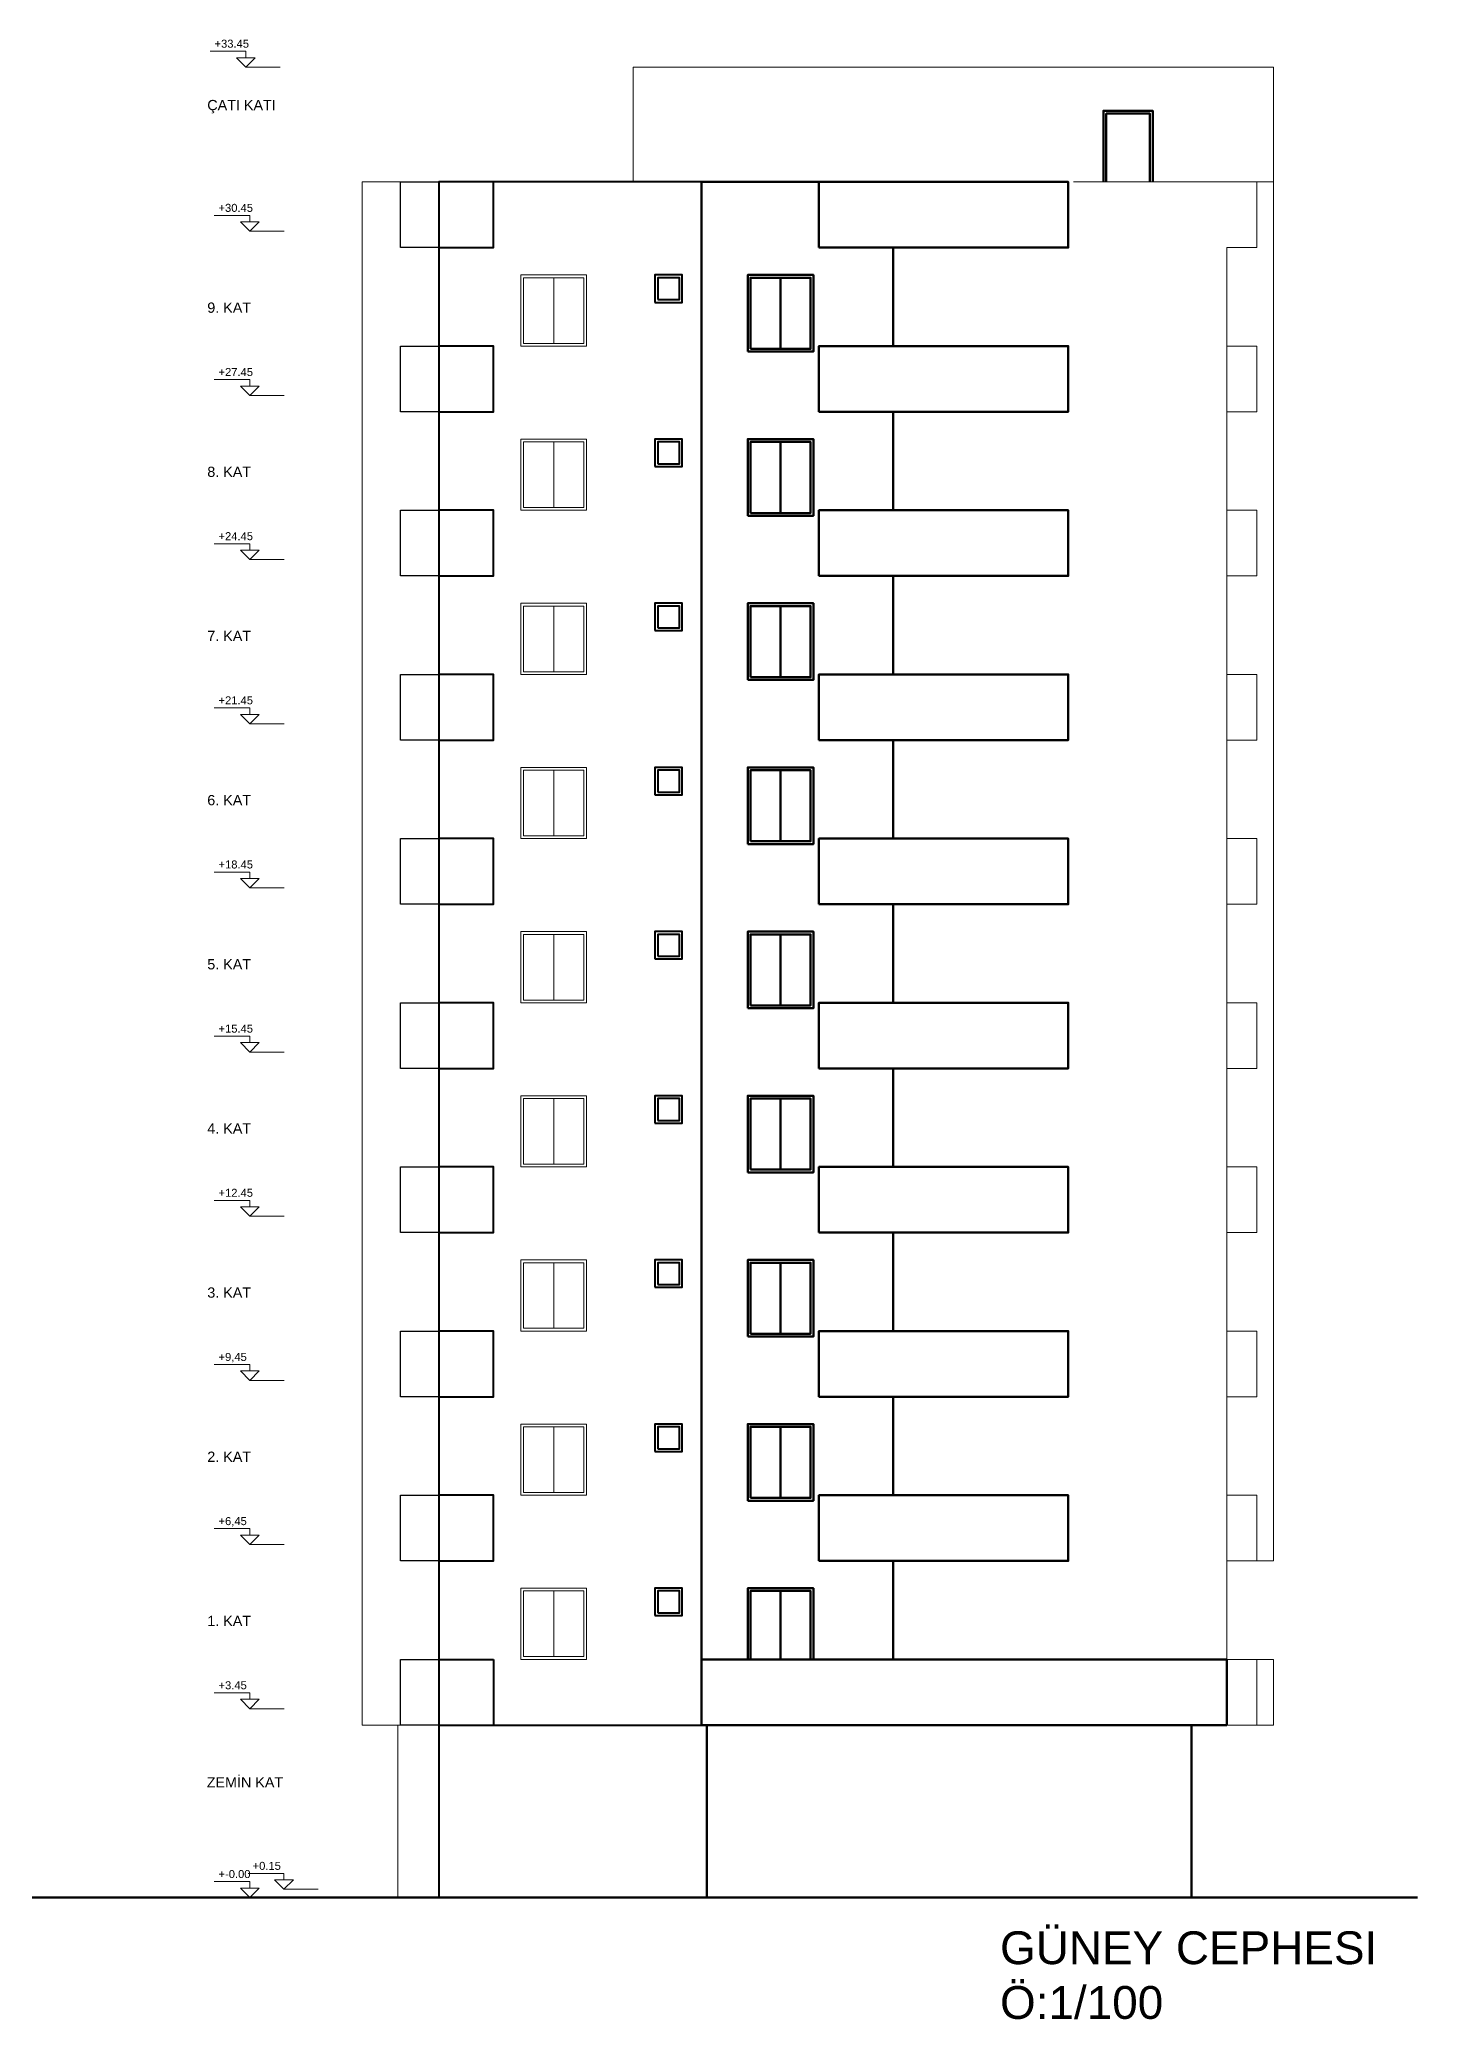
# Model space of a CAD drawing. Header units: millimetres. Extents: x 38129 to 72024, y -56282 to 16512.
# Drawn here: x 66821 to 68080, y -45046 to -43236 of the extents above; entities that cross this region are included whole.
import ezdxf

# ---------------------------------------------------------------- set-up
doc = ezdxf.new("R2010")
doc.units = ezdxf.units.MM
for name, color, linetype, lineweight in [('GÖR 005', 51, 'Continuous', 5), ('GÖR 15', 115, 'Continuous', 15), ('GÖR 60', 160, 'Continuous', 60), ('GÖR20', 52, 'Continuous', 20), ('GÖR30', 12, 'Continuous', 30), ('GÖR40', 210, 'Continuous', 40), ('GÖR50', 204, 'Continuous', 50), ('KOT', 7, 'Continuous', 20), ('mahal', 7, 'Continuous', 5)]:
    doc.layers.add(name, color=color, linetype=linetype, lineweight=lineweight)
doc.layers.add('sıva', color=41, linetype='Continuous')
doc.styles.get("Standard").update_dxf_attribs({"font": 'arial.ttf'})
doc.styles.add('style1', font='arial.ttf')

# ---------------------------------------------------------------- blocks, each defined once
blk = doc.blocks.new('56TREHHHHH')
at = {"layer": 'KOT'}
for p, q in [((92565.2, -98893.6), (92618.7, -98893.6)), ((92618.7, -98893.6), (92604, -98878.9)), ((92604, -98878.9), (92633.4, -98878.9)), ((92618.7, -98878.9), (92618.7, -98868.8)), ((92618.7, -98868.8), (92674.5, -98868.8)), ((92618.7, -98893.6), (92633.4, -98878.9))]:
    blk.add_line(p, q, dxfattribs=at)
blk = doc.blocks.new('wqqqqq')
at = {"layer": 'GÖR 005'}
for p, q in [((69146.9, -30474.4), (69146.9, -30684.3)), ((69146.9, -30474.4), (70316.9, -30474.4)), ((69146.9, -30684.3), (69146.9, -30474.4)), ((70316.9, -30474.4), (70316.9, -33204.3)), ((70286.7, -30684.3), (70316.9, -30684.3)), ((70286.7, -33384.3), (70316.9, -33384.3)), ((70316.9, -33384.3), (70316.9, -33504.3))]:
    blk.add_line(p, q, dxfattribs=at)
at = {"layer": 'GÖR 15'}
blk.add_line((68716.8, -33504.3), (68716.8, -33819.3), dxfattribs=at)
at = {"layer": 'GÖR 60'}
for p, q in [((69281.8, -33819.3), (69281.8, -33504.3)), ((70166.9, -33819.3), (70166.9, -33504.3)), ((65183, -33819.3), (68369, -33819.3)), ((68369, -33819.3), (70579.8, -33819.3))]:
    blk.add_line(p, q, dxfattribs=at)
for points in [[(69486.3, -30804.3), (69941.8, -30804.3), (69941.8, -30684.3), (69486.3, -30684.3), (69486.3, -30804.3)], [(69486.3, -31104.3), (69941.8, -31104.3), (69941.8, -30984.3), (69486.3, -30984.3), (69486.3, -31104.3)], [(69486.3, -31404.3), (69941.8, -31404.3), (69941.8, -31284.3), (69486.3, -31284.3), (69486.3, -31404.3)], [(69486.3, -31704.3), (69941.8, -31704.3), (69941.8, -31584.3), (69486.3, -31584.3), (69486.3, -31704.3)], [(69486.3, -32004.3), (69941.8, -32004.3), (69941.8, -31884.3), (69486.3, -31884.3), (69486.3, -32004.3)], [(69486.3, -32304.3), (69941.8, -32304.3), (69941.8, -32184.3), (69486.3, -32184.3), (69486.3, -32304.3)], [(69486.3, -32604.3), (69941.8, -32604.3), (69941.8, -32484.3), (69486.3, -32484.3), (69486.3, -32604.3)], [(69486.3, -32904.3), (69941.8, -32904.3), (69941.8, -32784.3), (69486.3, -32784.3), (69486.3, -32904.3)], [(69486.3, -33204.3), (69941.8, -33204.3), (69941.8, -33084.3), (69486.3, -33084.3), (69486.3, -33204.3)], [(69271.6, -33504.3), (70231.6, -33504.3), (70231.6, -33384.3), (69271.6, -33384.3), (69271.6, -33504.3)]]:
    blk.add_lwpolyline(points, dxfattribs=at)
at = {"layer": 'GÖR20'}
for p, q in [((70231.6, -30804.3), (70231.6, -31104.3)), ((69001.8, -30859.3), (69001.8, -30979.3)), ((68651.8, -31104.3), (68651.8, -31404.3)), ((70231.6, -31104.3), (70231.6, -31404.3)), ((69001.8, -31159.3), (69001.8, -31279.3)), ((68651.8, -31404.3), (68651.8, -31704.3)), ((70231.6, -31404.3), (70231.6, -31704.3)), ((69001.8, -31459.3), (69001.8, -31579.3)), ((68651.8, -31704.3), (68651.8, -32004.3)), ((70231.6, -31704.3), (70231.6, -32004.3)), ((69001.8, -31759.3), (69001.8, -31879.3)), ((68651.8, -32004.3), (68651.8, -32304.3)), ((70231.6, -32004.3), (70231.6, -32304.3)), ((69001.8, -32059.3), (69001.8, -32179.3)), ((68651.8, -32304.3), (68651.8, -32604.3)), ((70231.6, -32304.3), (70231.6, -32604.3)), ((69001.8, -32359.3), (69001.8, -32479.3)), ((68651.8, -32604.3), (68651.8, -32904.3)), ((70231.6, -32604.3), (70231.6, -32904.3)), ((69001.8, -32659.3), (69001.8, -32779.3)), ((68651.8, -32904.3), (68651.8, -33204.3)), ((70231.6, -32904.3), (70231.6, -33204.3)), ((69001.8, -32959.3), (69001.8, -33079.3)), ((68651.8, -33204.3), (68651.8, -33504.3)), ((70231.6, -33204.3), (70231.6, -33504.3)), ((70316.9, -33204.3), (70286.7, -33204.3)), ((69001.8, -33259.3), (69001.8, -33379.3)), ((68651.8, -33504.3), (68721.8, -33504.3)), ((70316.9, -33504.3), (70286.7, -33504.3))]:
    blk.add_line(p, q, dxfattribs=at)
for points in [[(68721.8, -30684.3), (68651.8, -30684.3), (68651.8, -31104.3)], [(70231.6, -30804.3), (70286.7, -30804.3), (70286.7, -30684.3), (69951.7, -30684.3)], [(68941.8, -30984.3), (68941.8, -30854.3), (69061.8, -30854.3), (69061.8, -30984.3), (68941.8, -30984.3)], [(70231.6, -31104.3), (70286.7, -31104.3), (70286.7, -30984.3), (70231.6, -30984.3)], [(68941.8, -31284.3), (68941.8, -31154.3), (69061.8, -31154.3), (69061.8, -31284.3), (68941.8, -31284.3)], [(70231.6, -31404.3), (70286.7, -31404.3), (70286.7, -31284.3), (70231.6, -31284.3)], [(68941.8, -31584.3), (68941.8, -31454.3), (69061.8, -31454.3), (69061.8, -31584.3), (68941.8, -31584.3)], [(70231.6, -31704.3), (70286.7, -31704.3), (70286.7, -31584.3), (70231.6, -31584.3)], [(68941.8, -31884.3), (68941.8, -31754.3), (69061.8, -31754.3), (69061.8, -31884.3), (68941.8, -31884.3)], [(70231.6, -32004.3), (70286.7, -32004.3), (70286.7, -31884.3), (70231.6, -31884.3)], [(68941.8, -32184.3), (68941.8, -32054.3), (69061.8, -32054.3), (69061.8, -32184.3), (68941.8, -32184.3)], [(70231.6, -32304.3), (70286.7, -32304.3), (70286.7, -32184.3), (70231.6, -32184.3)], [(68941.8, -32484.3), (68941.8, -32354.3), (69061.8, -32354.3), (69061.8, -32484.3), (68941.8, -32484.3)], [(70231.6, -32604.3), (70286.7, -32604.3), (70286.7, -32484.3), (70231.6, -32484.3)], [(68941.8, -32784.3), (68941.8, -32654.3), (69061.8, -32654.3), (69061.8, -32784.3), (68941.8, -32784.3)], [(70231.6, -32904.3), (70286.7, -32904.3), (70286.7, -32784.3), (70231.6, -32784.3)], [(68941.8, -33084.3), (68941.8, -32954.3), (69061.8, -32954.3), (69061.8, -33084.3), (68941.8, -33084.3)], [(70231.6, -33204.3), (70286.7, -33204.3), (70286.7, -33084.3), (70231.6, -33084.3)], [(68941.8, -33384.3), (68941.8, -33254.3), (69061.8, -33254.3), (69061.8, -33384.3), (68941.8, -33384.3)], [(70231.6, -33504.3), (70286.7, -33504.3), (70286.7, -33384.3), (70231.6, -33384.3)]]:
    blk.add_lwpolyline(points, dxfattribs=at)
for points in [[(69056.8, -30979.3), (68946.8, -30979.3), (68946.8, -30859.3), (69056.8, -30859.3)], [(69056.8, -31279.3), (68946.8, -31279.3), (68946.8, -31159.3), (69056.8, -31159.3)], [(69056.8, -31579.3), (68946.8, -31579.3), (68946.8, -31459.3), (69056.8, -31459.3)], [(69056.8, -31879.3), (68946.8, -31879.3), (68946.8, -31759.3), (69056.8, -31759.3)], [(69056.8, -32179.3), (68946.8, -32179.3), (68946.8, -32059.3), (69056.8, -32059.3)], [(69056.8, -32479.3), (68946.8, -32479.3), (68946.8, -32359.3), (69056.8, -32359.3)], [(69056.8, -32779.3), (68946.8, -32779.3), (68946.8, -32659.3), (69056.8, -32659.3)], [(69056.8, -33079.3), (68946.8, -33079.3), (68946.8, -32959.3), (69056.8, -32959.3)], [(69056.8, -33379.3), (68946.8, -33379.3), (68946.8, -33259.3), (69056.8, -33259.3)]]:
    blk.add_lwpolyline(points, close=True, dxfattribs=at)
at = {"layer": 'GÖR30'}
for points in [[(68791.8, -30804.3), (68721.8, -30804.3), (68721.8, -30684.3), (68791.8, -30684.3)], [(68791.8, -31104.3), (68721.8, -31104.3), (68721.8, -30984.3), (68791.8, -30984.3)], [(68791.8, -31404.3), (68721.8, -31404.3), (68721.8, -31284.3), (68791.8, -31284.3)], [(68791.8, -31704.3), (68721.8, -31704.3), (68721.8, -31584.3), (68791.8, -31584.3)], [(68791.8, -32004.3), (68721.8, -32004.3), (68721.8, -31884.3), (68791.8, -31884.3)], [(68791.8, -32304.3), (68721.8, -32304.3), (68721.8, -32184.3), (68791.8, -32184.3)], [(68791.8, -32604.3), (68721.8, -32604.3), (68721.8, -32484.3), (68791.8, -32484.3)], [(68791.8, -32904.3), (68721.8, -32904.3), (68721.8, -32784.3), (68791.8, -32784.3)], [(68791.8, -33204.3), (68721.8, -33204.3), (68721.8, -33084.3), (68791.8, -33084.3)], [(68791.8, -33504.3), (68721.8, -33504.3), (68721.8, -33384.3), (68791.8, -33384.3)]]:
    blk.add_lwpolyline(points, dxfattribs=at)
at = {"layer": 'GÖR40'}
for p, q in [((68791.8, -30684.3), (68791.8, -31104.3)), ((69271.6, -30684.3), (68791.8, -30684.3)), ((68791.8, -31104.3), (68791.8, -31404.3)), ((68791.8, -31404.3), (68791.8, -31704.3)), ((68791.8, -31704.3), (68791.8, -32004.3)), ((68791.8, -32004.3), (68791.8, -32304.3)), ((68791.8, -32304.3), (68791.8, -32604.3)), ((68791.8, -32604.3), (68791.8, -32904.3)), ((68791.8, -32904.3), (68791.8, -33204.3)), ((68791.8, -33204.3), (68791.8, -33504.3)), ((68791.8, -33384.3), (68891.8, -33384.3)), ((68891.8, -33384.3), (68891.8, -33504.3)), ((68791.8, -33504.3), (68791.8, -33819.3)), ((68791.8, -33504.3), (69281.8, -33504.3))]:
    blk.add_line(p, q, dxfattribs=at)
for points in [[(68791.8, -30804.3), (68891.8, -30804.3), (68891.8, -30684.3), (68791.8, -30684.3), (68791.8, -30804.3)], [(69186.8, -30904.3), (69236.8, -30904.3), (69236.8, -30854.3), (69186.8, -30854.3), (69186.8, -30904.3)], [(68791.8, -31104.3), (68891.8, -31104.3), (68891.8, -30984.3), (68791.8, -30984.3), (68791.8, -31104.3)], [(69186.8, -31204.3), (69236.8, -31204.3), (69236.8, -31154.3), (69186.8, -31154.3), (69186.8, -31204.3)], [(68791.8, -31404.3), (68891.8, -31404.3), (68891.8, -31284.3), (68791.8, -31284.3), (68791.8, -31404.3)], [(69186.8, -31504.3), (69236.8, -31504.3), (69236.8, -31454.3), (69186.8, -31454.3), (69186.8, -31504.3)], [(68791.8, -31704.3), (68891.8, -31704.3), (68891.8, -31584.3), (68791.8, -31584.3), (68791.8, -31704.3)], [(69186.8, -31804.3), (69236.8, -31804.3), (69236.8, -31754.3), (69186.8, -31754.3), (69186.8, -31804.3)], [(68791.8, -32004.3), (68891.8, -32004.3), (68891.8, -31884.3), (68791.8, -31884.3), (68791.8, -32004.3)], [(69186.8, -32104.3), (69236.8, -32104.3), (69236.8, -32054.3), (69186.8, -32054.3), (69186.8, -32104.3)], [(68791.8, -32304.3), (68891.8, -32304.3), (68891.8, -32184.3), (68791.8, -32184.3), (68791.8, -32304.3)], [(69186.8, -32404.3), (69236.8, -32404.3), (69236.8, -32354.3), (69186.8, -32354.3), (69186.8, -32404.3)], [(68791.8, -32604.3), (68891.8, -32604.3), (68891.8, -32484.3), (68791.8, -32484.3), (68791.8, -32604.3)], [(69186.8, -32704.3), (69236.8, -32704.3), (69236.8, -32654.3), (69186.8, -32654.3), (69186.8, -32704.3)], [(68791.8, -32904.3), (68891.8, -32904.3), (68891.8, -32784.3), (68791.8, -32784.3), (68791.8, -32904.3)], [(69186.8, -33004.3), (69236.8, -33004.3), (69236.8, -32954.3), (69186.8, -32954.3), (69186.8, -33004.3)], [(68791.8, -33204.3), (68891.8, -33204.3), (68891.8, -33084.3), (68791.8, -33084.3), (68791.8, -33204.3)], [(69186.8, -33304.3), (69236.8, -33304.3), (69236.8, -33254.3), (69186.8, -33254.3), (69186.8, -33304.3)]]:
    blk.add_lwpolyline(points, dxfattribs=at)
for points in [[(69191.8, -30899.3), (69231.8, -30899.3), (69231.8, -30859.3), (69191.8, -30859.3)], [(69191.8, -31199.3), (69231.8, -31199.3), (69231.8, -31159.3), (69191.8, -31159.3)], [(69191.8, -31499.3), (69231.8, -31499.3), (69231.8, -31459.3), (69191.8, -31459.3)], [(69191.8, -31799.3), (69231.8, -31799.3), (69231.8, -31759.3), (69191.8, -31759.3)], [(69191.8, -32099.3), (69231.8, -32099.3), (69231.8, -32059.3), (69191.8, -32059.3)], [(69191.8, -32399.3), (69231.8, -32399.3), (69231.8, -32359.3), (69191.8, -32359.3)], [(69191.8, -32699.3), (69231.8, -32699.3), (69231.8, -32659.3), (69191.8, -32659.3)], [(69191.8, -32999.3), (69231.8, -32999.3), (69231.8, -32959.3), (69191.8, -32959.3)], [(69191.8, -33299.3), (69231.8, -33299.3), (69231.8, -33259.3), (69191.8, -33259.3)]]:
    blk.add_lwpolyline(points, close=True, dxfattribs=at)
at = {"layer": 'GÖR50'}
for p, q in [((69271.6, -30684.3), (69271.6, -31104.3)), ((69271.6, -30684.3), (69486.3, -30684.3)), ((69621.8, -30804.3), (69621.8, -30984.3)), ((69416.3, -30859.3), (69416.3, -30989.3)), ((69271.6, -31104.3), (69271.6, -31404.3)), ((69621.8, -31104.3), (69621.8, -31284.3)), ((69416.3, -31159.3), (69416.3, -31289.3)), ((69271.6, -31404.3), (69271.6, -31704.3)), ((69621.8, -31404.3), (69621.8, -31584.3)), ((69416.3, -31459.3), (69416.3, -31589.3)), ((69271.6, -31704.3), (69271.6, -32004.3)), ((69621.8, -31704.3), (69621.8, -31884.3)), ((69416.3, -31759.3), (69416.3, -31889.3)), ((69271.6, -32004.3), (69271.6, -32304.3)), ((69621.8, -32004.3), (69621.8, -32184.3)), ((69416.3, -32059.3), (69416.3, -32189.3)), ((69271.6, -32304.3), (69271.6, -32604.3)), ((69621.8, -32304.3), (69621.8, -32484.3)), ((69416.3, -32359.3), (69416.3, -32489.3)), ((69271.6, -32604.3), (69271.6, -32904.3)), ((69621.8, -32604.3), (69621.8, -32784.3)), ((69416.3, -32659.3), (69416.3, -32789.3)), ((69271.6, -32904.3), (69271.6, -33204.3)), ((69621.8, -32904.3), (69621.8, -33084.3)), ((69416.3, -32959.3), (69416.3, -33089.3)), ((69271.6, -33204.3), (69271.6, -33504.3)), ((69621.8, -33204.3), (69621.8, -33384.3)), ((69416.3, -33259.3), (69416.3, -33384.3))]:
    blk.add_line(p, q, dxfattribs=at)
for points in [[(70096.3, -30684.3), (70096.3, -30554.3), (70006.3, -30554.3), (70006.3, -30684.3)], [(70091.3, -30684.3), (70091.3, -30559.3), (70011.3, -30559.3), (70011.3, -30684.3)], [(69356.3, -30994.3), (69476.3, -30994.3), (69476.3, -30854.3), (69356.3, -30854.3), (69356.3, -30994.3)], [(69356.3, -31294.3), (69476.3, -31294.3), (69476.3, -31154.3), (69356.3, -31154.3), (69356.3, -31294.3)], [(69356.3, -31594.3), (69476.3, -31594.3), (69476.3, -31454.3), (69356.3, -31454.3), (69356.3, -31594.3)], [(69356.3, -31894.3), (69476.3, -31894.3), (69476.3, -31754.3), (69356.3, -31754.3), (69356.3, -31894.3)], [(69356.3, -32194.3), (69476.3, -32194.3), (69476.3, -32054.3), (69356.3, -32054.3), (69356.3, -32194.3)], [(69356.3, -32494.3), (69476.3, -32494.3), (69476.3, -32354.3), (69356.3, -32354.3), (69356.3, -32494.3)], [(69356.3, -32794.3), (69476.3, -32794.3), (69476.3, -32654.3), (69356.3, -32654.3), (69356.3, -32794.3)], [(69356.3, -33094.3), (69476.3, -33094.3), (69476.3, -32954.3), (69356.3, -32954.3), (69356.3, -33094.3)], [(69476.3, -33384.3), (69476.3, -33254.3), (69356.3, -33254.3), (69356.3, -33384.3)], [(69471.3, -33384.3), (69471.3, -33259.3), (69361.3, -33259.3), (69361.3, -33384.3)]]:
    blk.add_lwpolyline(points, dxfattribs=at)
for points in [[(69361.3, -30989.3), (69471.3, -30989.3), (69471.3, -30859.3), (69361.3, -30859.3)], [(69361.3, -31289.3), (69471.3, -31289.3), (69471.3, -31159.3), (69361.3, -31159.3)], [(69361.3, -31589.3), (69471.3, -31589.3), (69471.3, -31459.3), (69361.3, -31459.3)], [(69361.3, -31889.3), (69471.3, -31889.3), (69471.3, -31759.3), (69361.3, -31759.3)], [(69361.3, -32189.3), (69471.3, -32189.3), (69471.3, -32059.3), (69361.3, -32059.3)], [(69361.3, -32489.3), (69471.3, -32489.3), (69471.3, -32359.3), (69361.3, -32359.3)], [(69361.3, -32789.3), (69471.3, -32789.3), (69471.3, -32659.3), (69361.3, -32659.3)], [(69361.3, -33089.3), (69471.3, -33089.3), (69471.3, -32959.3), (69361.3, -32959.3)]]:
    blk.add_lwpolyline(points, close=True, dxfattribs=at)
at = {"layer": 'KOT', "xscale": -1.17, "yscale": 1.17, "zscale": 1.17}
for p in [(176803.2, 85231.1), (176810.5, 84931.1), (176810.5, 84631.1), (176810.5, 84331.1), (176810.5, 84031.1), (176810.5, 83731.1), (176810.5, 83431.1), (176810.5, 83131.1), (176810.5, 82831.1), (176810.5, 82531.1), (176810.5, 82231.1), (176810.5, 81886.1), (176872.8, 81901.1)]:
    blk.add_blockref('56TREHHHHH', p, dxfattribs=at)
at = {"layer": 'KOT', "char_height": 14.62, "width": 31.702, "attachment_point": 1, "style": 'style1'}
for s, insert in [('+33.45', (68382.1, -30424.3)), ('+30.45', (68389.4, -30724.3)), ('+27.45', (68389.4, -31024.3)), ('+24.45', (68389.4, -31324.3)), ('+21.45', (68389.4, -31624.3)), ('+18.45', (68389.4, -31924.3)), ('+15.45', (68389.4, -32224.3)), ('+12.45', (68389.4, -32524.3)), ('+9,45', (68389.4, -32824.3)), ('+6,45', (68389.4, -33124.3)), ('+3.45', (68389.4, -33424.3)), ('+0.15', (68451.7, -33754.3)), ('+-0.00', (68389.4, -33769.3))]:
    blk.add_mtext(s, dxfattribs=dict(at, insert=insert))
at = {"layer": 'mahal', "char_height": 18.75, "attachment_point": 1, "style": 'style1'}
for s, insert in [('ÇATI KATI', (68368.9, -30534.4)), ('9. KAT', (68368.9, -30904.6)), ('8. KAT', (68368.9, -31204.6)), ('7. KAT', (68368.9, -31504.6)), ('6. KAT', (68368.9, -31804.6)), ('5. KAT', (68368.9, -32104.6)), ('4. KAT', (68368.9, -32404.6)), ('3. KAT', (68368.9, -32704.6)), ('2. KAT', (68368.9, -33004.6)), ('1. KAT', (68368.9, -33304.6)), ('ZEMİN KAT', (68367.9, -33599.6))]:
    blk.add_mtext_dynamic_manual_height_columns(s, width=412.254, gutter_width=100, heights=[0], dxfattribs=dict(at, insert=insert))
at = {"layer": 'mahal', "insert": (69817.3, -33881.3), "char_height": 60, "attachment_point": 1}
blk.add_mtext_dynamic_manual_height_columns('GÜNEY CEPHESI Ö:1/100', width=732.289, gutter_width=12.5, heights=[0], dxfattribs=at)

msp = doc.modelspace()

# ---------------------------------------------------------------- block references
at = {"layer": 'sıva', "xscale": 0.5, "yscale": 0.5, "zscale": 0.5}
msp.add_blockref('wqqqqq', (32790, -28024.4), dxfattribs=at)

doc.saveas('drawing.dxf')
